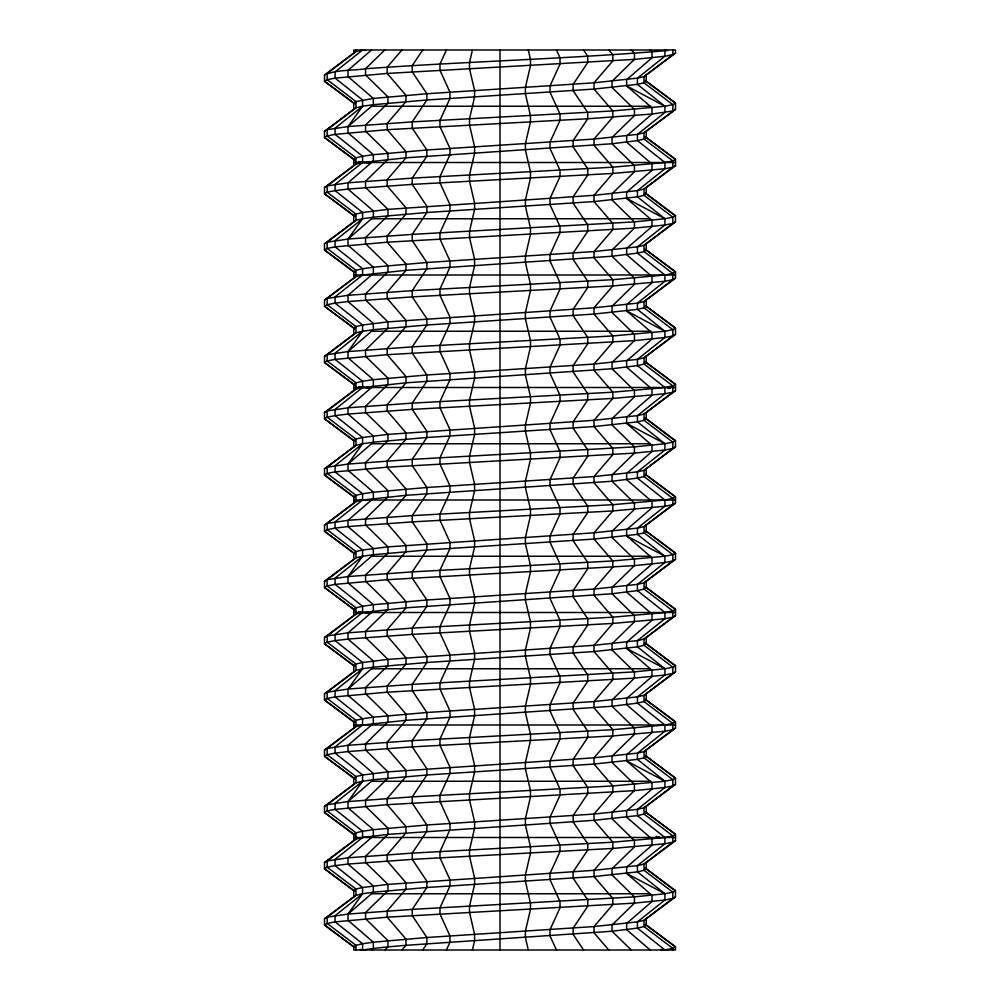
<?xml version="1.0" encoding="UTF-8"?>
<svg xmlns="http://www.w3.org/2000/svg" width="1000" height="1000" viewBox="0 0 1000 1000"><rect width="100%" height="100%" fill="white"/><g stroke="black" fill="none" stroke-linecap="round" stroke-linejoin="round"><path stroke-width="1.5" d="M472.425 50L469.525 62.5L469.525 68.75L474.6 90.625L474.6 96.875L469.525 118.75L469.525 125L474.6 146.875L474.6 153.125L469.525 175L469.525 181.25L474.6 203.125L474.6 209.375L469.525 231.25L469.525 237.5L474.6 259.375L474.6 265.625L469.525 287.5L469.525 293.75L474.6 315.625L474.6 321.875L469.525 343.75L469.525 350L474.6 371.875L474.6 378.125L469.525 400L469.525 406.25L474.6 428.125L474.6 434.375L469.525 456.25L469.525 462.5L474.6 484.375L474.6 490.625L469.525 512.5L469.525 518.75L474.6 540.625L474.6 546.875L469.525 568.75L469.525 575L474.6 596.875L474.6 603.125L469.525 625L469.525 631.25L474.6 653.125L474.6 659.375L469.525 681.25L469.525 687.5L474.6 709.375L474.6 715.625L469.525 737.5L469.525 743.75L474.6 765.625L474.6 771.875L469.525 793.75L469.525 800L474.6 821.875L474.6 828.125L469.525 850L469.525 856.25L474.6 878.125L474.6 884.375L469.525 906.25L469.525 912.5L474.6 934.375L474.6 940.625L472.425 950M446.413 50L439.975 64.062L439.975 70.312L449.975 92.188L449.975 98.438L439.975 120.312L439.975 126.562L449.975 148.438L449.975 154.688L439.975 176.562L439.975 182.812L449.975 204.688L449.975 210.938L439.975 232.812L439.975 239.062L449.975 260.938L449.975 267.188L439.975 289.062L439.975 295.312L449.975 317.188L449.975 323.438L439.975 345.312L439.975 351.562L449.975 373.438L449.975 379.688L439.975 401.562L439.975 407.812L449.975 429.688L449.975 435.938L439.975 457.812L439.975 464.062L449.975 485.938L449.975 492.188L439.975 514.062L439.975 520.312L449.975 542.188L449.975 548.438L439.975 570.312L439.975 576.562L449.975 598.438L449.975 604.688L439.975 626.562L439.975 632.812L449.975 654.688L449.975 660.938L439.975 682.812L439.975 689.062L449.975 710.938L449.975 717.188L439.975 739.062L439.975 745.312L449.975 767.188L449.975 773.438L439.975 795.312L439.975 801.562L449.975 823.438L449.975 829.688L439.975 851.562L439.975 857.812L449.975 879.688L449.975 885.938L439.975 907.812L439.975 914.062L449.975 935.938L449.975 942.188L446.413 950M422.7 50L412.25 65.625L412.25 71.875L426.875 93.75L426.875 100L412.25 121.875L412.25 128.125L426.875 150L426.875 156.25L412.25 178.125L412.25 184.375L426.875 206.25L426.875 212.5L412.25 234.375L412.25 240.625L426.875 262.5L426.875 268.75L412.25 290.625L412.25 296.875L426.875 318.75L426.875 325L412.25 346.875L412.25 353.125L426.875 375L426.875 381.25L412.25 403.125L412.25 409.375L426.875 431.25L426.875 437.5L412.25 459.375L412.25 465.625L426.875 487.5L426.875 493.75L412.25 515.625L412.25 521.875L426.875 543.75L426.875 550L412.25 571.875L412.25 578.125L426.875 600L426.875 606.25L412.25 628.125L412.25 634.375L426.875 656.25L426.875 662.5L412.25 684.375L412.25 690.625L426.875 712.5L426.875 718.75L412.25 740.625L412.25 746.875L426.875 768.75L426.875 775L412.25 796.875L412.25 803.125L426.875 825L426.875 831.25L412.25 853.125L412.25 859.375L426.875 881.25L426.875 887.5L412.25 909.375L412.25 915.625L426.875 937.5L426.875 943.75L422.7 950M646.25 131.25L644.025 132.812L637.425 134.375L594.012 139.062L426.875 150L373.35 154.688L348.013 132.812L348.013 126.562L362.575 106.25L362.575 100L335.087 78.125L327.163 79.688L324.5 81.25L353.75 103.125L353.75 109.375L324.5 131.25L324.5 137.5L353.75 159.375L353.75 165.625L324.5 187.5L324.5 193.75L353.75 215.625L353.75 221.875L324.5 243.75L324.5 250L353.75 271.875L353.75 278.125L324.5 300L324.5 306.25L353.75 328.125L353.75 334.375L324.5 356.25L324.5 362.5L353.75 384.375L353.75 390.625L324.5 412.5L324.5 418.75L353.75 440.625L353.75 446.875L324.5 468.75L324.5 475L353.75 496.875L353.75 503.125L324.5 525L324.5 531.25L353.75 553.125L353.75 559.375L324.5 581.25L324.5 587.5L353.75 609.375L353.75 615.625L324.5 637.5L324.5 643.75L353.75 665.625L353.75 671.875L324.5 693.75L324.5 700L353.75 721.875L353.75 728.125L324.5 750L324.5 756.25L353.75 778.125L353.75 784.375L324.5 806.25L324.5 812.5L353.75 834.375L353.75 840.625L324.5 862.5L324.5 868.75L353.75 890.625L353.75 896.875L324.5 918.75L324.5 925L353.75 946.875L353.75 950L675.5 950L675.5 946.875L646.25 925L646.25 918.75L675.5 896.875L675.5 890.625L646.25 868.75L646.25 862.5L675.5 840.625L675.5 834.375L646.25 812.5L646.25 806.25L675.5 784.375L675.5 778.125L646.25 756.25L646.25 750L675.5 728.125L675.5 721.875L646.25 700L646.25 693.75L675.5 671.875L675.5 665.625L646.25 643.75L646.25 637.5L675.5 615.625L675.5 609.375L646.25 587.5L646.25 581.25L675.5 559.375L675.5 553.125L646.25 531.25L646.25 525L675.5 503.125L675.5 496.875L646.25 475L646.25 468.75L675.5 446.875L675.5 440.625L646.25 418.75L646.25 412.5L675.5 390.625L675.5 384.375L646.25 362.5L646.25 356.25L675.5 334.375L675.5 328.125L646.25 306.25L646.25 300L675.5 278.125L675.5 271.875L646.25 250L646.25 243.75L675.5 221.875L675.5 215.625L646.25 193.75L646.25 187.5L675.5 165.625L675.5 159.375L646.25 137.5L646.25 131.25L675.5 109.375L675.5 103.125L646.25 81.25L646.25 75L675.5 53.125L675.5 50L353.75 50L353.75 53.125L324.5 75L324.5 81.25L354.775 103.775M646.25 243.75L644.025 245.312L637.425 246.875L594.012 251.562L426.875 262.5L373.35 267.188L348.013 245.312L348.013 239.062L362.575 218.75L362.575 212.5L335.087 190.625L327.163 192.188L324.5 193.75L354.775 216.275M646.25 356.25L644.025 357.812L637.425 359.375L594.012 364.062L426.875 375L373.35 379.688L348.013 357.812L348.013 351.562L362.575 331.25L362.575 325L335.087 303.125L327.163 304.688L324.5 306.25L354.775 328.775M646.25 468.75L644.025 470.312L637.425 471.875L594.012 476.562L426.875 487.5L373.35 492.188L348.013 470.312L348.013 464.062L362.575 443.75L362.575 437.5L335.087 415.625L327.163 417.188L324.5 418.75L354.775 441.275M646.25 581.25L644.025 582.812L637.425 584.375L594.012 589.062L426.875 600L373.35 604.688L348.013 582.812L348.013 576.562L362.575 556.25L362.575 550L335.087 528.125L327.163 529.688L324.5 531.25L354.775 553.775M646.25 693.75L644.025 695.312L637.425 696.875L594.012 701.562L426.875 712.5L373.35 717.188L348.013 695.312L348.013 689.062L362.575 668.75L362.575 662.5L335.087 640.625L327.163 642.188L324.5 643.75L354.775 666.275M646.25 806.25L644.025 807.812L637.425 809.375L594.012 814.062L426.875 825L373.35 829.688L348.013 807.812L348.013 801.562L362.575 781.25L362.575 775L335.087 753.125L327.163 754.688L324.5 756.25L354.775 778.775M646.25 918.75L644.025 920.312L637.425 921.875L594.012 926.562L426.875 937.5L373.35 942.188L348.013 920.312L348.013 914.062L362.575 893.75L362.575 887.5L335.087 865.625L327.163 867.188L324.5 868.75L354.775 891.275M401.962 50L387.188 67.188L387.188 73.438L405.988 95.312L405.988 101.562L387.188 123.438L387.188 129.688L405.988 151.562L405.988 157.812L387.188 179.688L387.188 185.938L405.988 207.812L405.988 214.062L387.188 235.938L387.188 242.188L405.988 264.062L405.988 270.312L387.188 292.188L387.188 298.438L405.988 320.312L405.988 326.562L387.188 348.438L387.188 354.688L405.988 376.562L405.988 382.812L387.188 404.688L387.188 410.938L405.988 432.812L405.988 439.062L387.188 460.938L387.188 467.188L405.988 489.062L405.988 495.312L387.188 517.188L387.188 523.438L405.988 545.312L405.988 551.562L387.188 573.438L387.188 579.688L405.988 601.562L405.988 607.812L387.188 629.688L387.188 635.938L405.988 657.812L405.988 664.062L387.188 685.938L387.188 692.188L405.988 714.062L405.988 720.312L387.188 742.188L387.188 748.438L405.988 770.312L405.988 776.562L387.188 798.438L387.188 804.688L405.988 826.562L405.988 832.812L387.188 854.688L387.188 860.938L405.988 882.812L405.988 889.062L387.188 910.938L387.188 917.188L405.988 939.062L405.988 945.312L401.962 950M384.762 50L365.562 68.75C352.038 70.9 337.137 69.338 324.5 75M384.762 950L387.962 946.875L405.988 945.312L612.038 931.25L637.425 928.125L644.025 926.562L646.25 925M371.538 50L348.013 70.312L348.013 76.562L373.35 98.438L426.875 93.75L594.012 82.812L637.425 78.125L644.025 76.562L646.25 75M324.5 131.25L327.163 129.688L348.013 126.562L373.35 104.688L426.875 100L594.012 89.062L637.425 84.375L644.025 82.812L646.25 81.25M324.5 243.75L327.163 242.188L348.013 239.062L373.35 217.188L426.875 212.5L594.012 201.562L637.425 196.875L644.025 195.312L646.25 193.75M324.5 356.25L327.163 354.688L348.013 351.562L373.35 329.688L426.875 325L594.012 314.062L637.425 309.375L644.025 307.812L646.25 306.25M324.5 468.75L327.163 467.188L348.013 464.062L373.35 442.188L426.875 437.5L594.012 426.562L637.425 421.875L644.025 420.312L646.25 418.75M324.5 581.25L327.163 579.688L348.013 576.562L373.35 554.688L426.875 550L594.012 539.062L637.425 534.375L644.025 532.812L646.25 531.25M324.5 693.75L327.163 692.188L348.013 689.062L373.35 667.188L426.875 662.5L594.012 651.562L637.425 646.875L644.025 645.312L646.25 643.75M324.5 806.25L327.163 804.688L348.013 801.562L373.35 779.688L426.875 775L594.012 764.062L637.425 759.375L644.025 757.812L646.25 756.25M324.5 918.75L327.163 917.188L348.013 914.062L373.35 892.188L426.875 887.5L594.012 876.562L637.425 871.875L644.025 870.312L646.25 868.75M371.538 950L373.35 948.438L387.962 946.875L387.962 940.625L365.562 918.75L365.562 912.5L387.962 890.625L387.962 884.375L365.562 862.5L365.562 856.25L387.962 834.375L594.012 820.312L637.425 815.625L644.025 814.062L646.25 812.5M365.65 50.45L362.575 50L335.087 71.875L335.087 78.125L387.188 73.438L634.438 59.375L664.912 56.25L672.837 54.688L675.5 53.125M353.75 103.125L355.975 101.562L373.35 98.438L373.35 104.688L362.575 106.25L335.087 128.125L335.087 134.375L362.575 156.25L373.35 154.688L373.35 160.938L348.013 182.812L327.163 185.938L324.5 187.5M646.25 137.5L644.025 139.062L637.425 140.625L612.038 143.75L405.988 157.812L362.575 162.5L335.087 184.375L335.087 190.625L348.013 189.062L373.35 210.938L373.35 217.188L362.575 218.75L335.087 240.625L335.087 246.875L362.575 268.75L373.35 267.188L373.35 273.438L348.013 295.312L327.163 298.438L324.5 300M646.25 250L644.025 251.562L637.425 253.125L612.038 256.25L405.988 270.312L362.575 275L335.087 296.875L335.087 303.125L348.013 301.562L373.35 323.438L373.35 329.688L362.575 331.25L335.087 353.125L335.087 359.375L362.575 381.25L373.35 379.688L373.35 385.938L348.013 407.812L327.163 410.938L324.5 412.5M646.25 362.5L644.025 364.062L637.425 365.625L612.038 368.75L405.988 382.812L362.575 387.5L335.087 409.375L335.087 415.625L348.013 414.062L373.35 435.938L373.35 442.188L362.575 443.75L335.087 465.625L335.087 471.875L362.575 493.75L373.35 492.188L373.35 498.438L348.013 520.312L327.163 523.438L324.5 525M646.25 475L644.025 476.562L637.425 478.125L612.038 481.25L405.988 495.312L362.575 500L335.087 521.875L335.087 528.125L348.013 526.562L373.35 548.438L373.35 554.688L362.575 556.25L335.087 578.125L335.087 584.375L362.575 606.25L373.35 604.688L373.35 610.938L348.013 632.812L327.163 635.938L324.5 637.5M646.25 587.5L644.025 589.062L637.425 590.625L612.038 593.75L405.988 607.812L362.575 612.5L335.087 634.375L335.087 640.625L348.013 639.062L373.35 660.938L373.35 667.188L362.575 668.75L335.087 690.625L335.087 696.875L362.575 718.75L373.35 717.188L373.35 723.438L348.013 745.312L327.163 748.438L324.5 750M646.25 700L644.025 701.562L637.425 703.125L612.038 706.25L405.988 720.312L362.575 725L335.087 746.875L335.087 753.125L348.013 751.562L373.35 773.438L373.35 779.688L362.575 781.25L335.087 803.125L335.087 809.375L362.575 831.25L373.35 829.688L373.35 835.938L348.013 857.812L327.163 860.938L324.5 862.5M667.55 50.525C567.288 58.987 466.1 61.45 365.562 68.75L365.562 75L387.962 96.875L387.962 103.125L365.562 125L365.562 131.25L387.962 153.125L387.962 159.375L365.562 181.25L365.562 187.5L387.962 209.375L387.962 215.625L365.562 237.5L365.562 243.75L387.962 265.625L387.962 271.875L365.562 293.75L365.562 300L387.962 321.875L387.962 328.125L365.562 350L365.562 356.25L387.962 378.125L387.962 384.375L365.562 406.25L365.562 412.5L387.962 434.375L387.962 440.625L365.562 462.5L365.562 468.75L387.962 490.625L387.962 496.875L365.562 518.75L365.562 525L387.962 546.875L387.962 553.125L365.562 575L365.562 581.25L387.962 603.125L387.962 609.375L365.562 631.25L365.562 637.5L387.962 659.375L387.962 665.625L365.562 687.5L365.562 693.75L387.962 715.625L387.962 721.875L365.562 743.75L365.562 750L387.962 771.875L387.962 778.125L365.562 800L365.562 806.25L387.962 828.125L387.962 834.375L362.575 837.5L335.087 859.375L335.087 865.625L348.013 864.062L373.35 885.938L373.35 892.188L362.575 893.75L335.087 915.625L335.087 921.875L362.575 943.75L373.35 942.188L373.35 948.438L362.575 950L359.925 949.375M353.75 53.125L355.975 51.562L362.575 50M353.75 109.375L355.975 107.812L362.575 106.25M353.75 159.375L355.975 157.812L362.575 156.25L362.575 162.5L355.975 164.062L353.75 165.625M353.75 215.625L355.975 214.062L362.575 212.5L387.962 209.375L594.012 195.312L637.425 190.625L644.025 189.062L646.25 187.5M353.75 221.875L355.975 220.312L362.575 218.75M353.75 271.875L355.975 270.312L362.575 268.75L362.575 275L355.975 276.562L353.75 278.125M353.75 328.125L355.975 326.562L362.575 325L387.962 321.875L594.012 307.812L637.425 303.125L644.025 301.562L646.25 300M353.75 334.375L355.975 332.812L362.575 331.25M353.75 384.375L355.975 382.812L362.575 381.25L362.575 387.5L355.975 389.062L353.75 390.625M353.75 440.625L355.975 439.062L362.575 437.5L387.962 434.375L594.012 420.312L637.425 415.625L644.025 414.062L646.25 412.5M353.75 446.875L355.975 445.312L362.575 443.75M353.75 496.875L355.975 495.312L362.575 493.75L362.575 500L355.975 501.562L353.75 503.125M353.75 553.125L355.975 551.562L362.575 550L387.962 546.875L594.012 532.812L637.425 528.125L644.025 526.562L646.25 525M353.75 559.375L355.975 557.812L362.575 556.25M353.75 609.375L355.975 607.812L362.575 606.25L362.575 612.5L355.975 614.062L353.75 615.625M353.75 665.625L355.975 664.062L362.575 662.5L387.962 659.375L594.012 645.312L637.425 640.625L644.025 639.062L646.25 637.5M353.75 671.875L355.975 670.312L362.575 668.75M353.75 721.875L355.975 720.312L362.575 718.75L362.575 725L355.975 726.562L353.75 728.125M353.75 778.125L355.975 776.562L362.575 775L387.962 771.875L594.012 757.812L637.425 753.125L644.025 751.562L646.25 750M353.75 784.375L355.975 782.812L362.575 781.25M353.75 834.375L355.975 832.812L362.575 831.25L362.575 837.5L355.975 839.062L353.75 840.625M353.75 890.625L355.975 889.062L362.575 887.5L387.962 884.375L594.012 870.312L637.425 865.625L644.025 864.062L646.25 862.5M353.75 896.875L355.975 895.312L362.575 893.75M353.75 946.875L355.975 945.312L362.575 943.75L362.575 950M675.5 109.375L644.025 132.812L644.025 139.062L672.837 160.938L672.837 167.188L644.025 189.062L644.025 195.312L672.837 217.188L672.837 223.438L644.025 245.312L644.025 251.562L672.837 273.438L672.837 279.688L644.025 301.562L644.025 307.812L672.837 329.688L672.837 335.938L644.025 357.812L644.025 364.062L672.837 385.938L672.837 392.188L644.025 414.062L644.025 420.312L672.837 442.188L672.837 448.438L644.025 470.312L644.025 476.562L672.837 498.438L672.837 504.688L644.025 526.562L644.025 532.812L672.837 554.688L672.837 560.938L644.025 582.812L644.025 589.062L672.837 610.938L672.837 617.188L644.025 639.062L644.025 645.312L672.837 667.188L672.837 673.438L644.025 695.312L644.025 701.562L672.837 723.438L672.837 729.688L644.025 751.562L644.025 757.812L672.837 779.688L672.837 785.938L644.025 807.812L644.025 814.062L672.837 835.938L672.837 842.188L644.025 864.062L644.025 870.312L672.837 892.188L672.837 898.438L644.025 920.312L644.025 926.562L672.837 948.438L672.837 950M675.5 165.625L672.837 167.188L664.912 168.75L612.812 173.438L412.25 184.375L348.013 189.062L348.013 182.812L412.25 178.125L612.812 167.188L664.912 162.5L672.837 160.938L675.5 159.375L645.225 136.85M675.5 221.875L672.837 223.438L664.912 225L634.438 228.125L387.188 242.188L335.087 246.875L327.163 248.438L324.5 250L354.775 272.525M675.5 278.125L672.837 279.688L664.912 281.25L612.812 285.938L412.25 296.875L348.013 301.562L348.013 295.312L412.25 290.625L612.812 279.688L664.912 275L672.837 273.438L675.5 271.875L645.225 249.35M675.5 334.375L672.837 335.938L664.912 337.5L634.438 340.625L387.188 354.688L335.087 359.375L327.163 360.938L324.5 362.5L354.775 385.025M675.5 390.625L672.837 392.188L664.912 393.75L612.812 398.438L412.25 409.375L348.013 414.062L348.013 407.812L412.25 403.125L612.812 392.188L664.912 387.5L672.837 385.938L675.5 384.375L645.225 361.85M675.5 446.875L672.837 448.438L664.912 450L634.438 453.125L387.188 467.188L335.087 471.875L327.163 473.438L324.5 475L354.775 497.525M675.5 503.125L672.837 504.688L664.912 506.25L612.812 510.938L412.25 521.875L348.013 526.562L348.013 520.312L412.25 515.625L612.812 504.688L664.912 500L672.837 498.438L675.5 496.875L645.225 474.35M675.5 559.375L672.837 560.938L664.912 562.5L634.438 565.625L387.188 579.688L335.087 584.375L327.163 585.938L324.5 587.5L354.775 610.025M675.5 615.625L672.837 617.188L664.912 618.75L612.812 623.438L412.25 634.375L348.013 639.062L348.013 632.812L412.25 628.125L612.812 617.188L664.912 612.5L672.837 610.938L675.5 609.375L645.225 586.85M675.5 671.875L672.837 673.438L664.912 675L634.438 678.125L387.188 692.188L335.087 696.875L327.163 698.438L324.5 700L354.775 722.525M675.5 728.125L672.837 729.688L664.912 731.25L612.812 735.938L412.25 746.875L348.013 751.562L348.013 745.312L412.25 740.625L612.812 729.688L664.912 725L672.837 723.438L675.5 721.875L645.225 699.35M675.5 784.375L672.837 785.938L664.912 787.5L634.438 790.625L387.188 804.688L335.087 809.375L327.163 810.938L324.5 812.5L354.775 835.025M675.5 840.625L672.837 842.188L664.912 843.75L612.812 848.438L412.25 859.375L348.013 864.062L348.013 857.812L412.25 853.125L612.812 842.188L664.912 837.5L672.837 835.938L675.5 834.375L645.225 811.85M675.5 896.875L672.837 898.438L664.912 900L634.438 903.125L387.188 917.188L335.087 921.875L327.163 923.438L324.5 925L354.775 947.525M348.013 126.562L412.25 121.875L612.812 110.938L664.912 106.25L672.837 104.688L675.5 103.125L645.225 80.6M348.013 239.062L412.25 234.375L634.438 221.875L664.912 218.75L672.837 217.188L675.5 215.625L672.837 214.062M348.013 351.562L412.25 346.875L612.812 335.938L664.912 331.25L672.837 329.688L675.5 328.125L645.225 305.6M348.013 464.062L412.25 459.375L634.438 446.875L664.912 443.75L672.837 442.188L675.5 440.625L672.837 439.062M348.013 576.562L412.25 571.875L612.812 560.938L664.912 556.25L672.837 554.688L675.5 553.125L645.225 530.6M348.013 689.062L412.25 684.375L634.438 671.875L664.912 668.75L672.837 667.188L675.5 665.625L672.837 664.062M348.013 801.562L412.25 796.875L612.812 785.938L664.912 781.25L672.837 779.688L675.5 778.125L645.225 755.6M348.013 914.062L412.25 909.375L634.438 896.875L664.912 893.75L672.837 892.188L675.5 890.625L672.837 889.062M660.612 949.475L664.912 950L672.837 948.438L675.5 946.875L645.225 924.35M371.538 106.25L650.175 106.25M353.75 162.5L675.5 162.5M371.538 218.75L650.175 218.75M353.75 275L675.5 275M371.538 331.25L650.175 331.25M353.75 387.5L675.5 387.5M371.538 443.75L650.175 443.75M353.75 500L675.5 500M371.538 556.25L650.175 556.25M353.75 612.5L675.5 612.5M371.538 668.75L650.175 668.75M353.75 725L675.5 725M371.538 781.25L650.175 781.25M353.75 837.5L675.5 837.5M371.538 893.75L650.175 893.75M656.3 836.462L659.175 836.8M368.725 163.388L358.612 161.562M368.725 388.387L358.612 386.562M364.113 612.725L368.725 613.387M667.55 388.025L670.2 388.537M358.612 611.562L361.25 612.188M650.175 50L651.988 51.562L651.988 57.812L626.65 79.688L626.65 85.938L664.912 106.25L664.912 112.5L637.425 134.375L637.425 140.625L664.912 162.5L664.912 168.75L637.425 190.625L637.425 196.875L664.912 218.75L664.912 225L637.425 246.875L637.425 253.125L664.912 275L664.912 281.25L637.425 303.125L637.425 309.375L664.912 331.25L664.912 337.5L637.425 359.375L637.425 365.625L664.912 387.5L664.912 393.75L637.425 415.625L637.425 421.875L664.912 443.75L664.912 450L637.425 471.875L637.425 478.125L664.912 500L664.912 506.25L637.425 528.125L637.425 534.375L664.912 556.25L664.912 562.5L637.425 584.375L637.425 590.625L664.912 612.5L664.912 618.75L637.425 640.625L637.425 646.875L664.912 668.75L664.912 675L637.425 696.875L637.425 703.125L664.912 725L664.912 731.25L637.425 753.125L637.425 759.375L664.912 781.25L664.912 787.5L637.425 809.375L637.425 815.625L664.912 837.5L664.912 843.75L637.425 865.625L637.425 871.875L664.912 893.75L664.912 900L637.425 921.875L637.425 928.125L664.912 950M672.837 50L672.837 54.688L644.025 76.562L644.025 82.812L672.837 104.688L672.837 110.938L651.988 114.062L626.65 135.938L626.65 142.188L651.988 164.062L651.988 170.312L626.65 192.188L626.65 198.438L664.912 218.75M626.65 198.438L651.988 220.312L651.988 226.562L626.65 248.438L626.65 254.688L651.988 276.562L651.988 282.812L626.65 304.688L626.65 310.938L664.912 331.25M626.65 310.938L651.988 332.812L651.988 339.062L626.65 360.938L626.65 367.188L651.988 389.062L651.988 395.312L626.65 417.188L626.65 423.438L664.912 443.75M626.65 423.438L651.988 445.312L651.988 451.562L626.65 473.438L626.65 479.688L651.988 501.562L651.988 507.812L626.65 529.688L626.65 535.938L664.912 556.25M626.65 535.938L651.988 557.812L651.988 564.062L626.65 585.938L626.65 592.188L651.988 614.062L651.988 620.312L626.65 642.188L626.65 648.438L664.912 668.75M626.65 648.438L651.988 670.312L651.988 676.562L626.65 698.438L626.65 704.688L651.988 726.562L651.988 732.812L626.65 754.688L626.65 760.938L664.912 781.25M626.65 760.938L651.988 782.812L651.988 789.062L626.65 810.938L626.65 817.188L651.988 839.062L651.988 845.312L626.65 867.188L626.65 873.438L664.912 893.75M645.225 193.1L671.637 213.15M354.775 160.025L324.5 137.5L327.163 135.938L335.087 134.375L387.188 129.688L587.75 118.75L651.988 114.062L651.988 107.812L626.65 85.938M645.225 418.1L671.637 438.15M645.225 643.1L671.637 663.15M645.225 868.1L671.637 888.15M664.912 106.25L637.425 84.375L637.425 78.125L664.912 56.25L664.912 50M626.65 873.438L651.988 895.312L651.988 901.562L626.65 923.438L626.65 929.688L650.175 950M631.237 50L634.438 53.125L634.438 59.375L612.038 81.25L612.038 87.5L634.438 109.375L634.438 115.625L612.038 137.5L612.038 143.75L634.438 165.625L634.438 171.875L612.038 193.75L612.038 200L634.438 221.875L634.438 228.125L612.038 250L612.038 256.25L634.438 278.125L634.438 284.375L612.038 306.25L612.038 312.5L634.438 334.375L634.438 340.625L612.038 362.5L612.038 368.75L634.438 390.625L634.438 396.875L612.038 418.75L612.038 425L634.438 446.875L634.438 453.125L612.038 475L612.038 481.25L634.438 503.125L634.438 509.375L612.038 531.25L612.038 537.5L634.438 559.375L634.438 565.625L612.038 587.5L612.038 593.75L634.438 615.625L634.438 621.875L612.038 643.75L612.038 650L634.438 671.875L634.438 678.125L612.038 700L612.038 706.25L634.438 728.125L634.438 734.375L612.038 756.25L612.038 762.5L634.438 784.375L634.438 790.625L612.038 812.5L612.038 818.75L634.438 840.625L634.438 846.875L612.038 868.75L612.038 875L634.438 896.875L634.438 903.125L612.038 925L612.038 931.25L631.237 950M608.775 50L612.812 54.688L612.812 60.938L594.012 82.812L594.012 89.062L612.812 110.938L612.812 117.188L594.012 139.062L594.012 145.312L612.812 167.188L612.812 173.438L594.012 195.312L594.012 201.562L612.812 223.438L612.812 229.688L594.012 251.562L594.012 257.812L612.812 279.688L612.812 285.938L594.012 307.812L594.012 314.062L612.812 335.938L612.812 342.188L594.012 364.062L594.012 370.312L612.812 392.188L612.812 398.438L594.012 420.312L594.012 426.562L612.812 448.438L612.812 454.688L594.012 476.562L594.012 482.812L612.812 504.688L612.812 510.938L594.012 532.812L594.012 539.062L612.812 560.938L612.812 567.188L594.012 589.062L594.012 595.312L612.812 617.188L612.812 623.438L594.012 645.312L594.012 651.562L612.812 673.438L612.812 679.688L594.012 701.562L594.012 707.812L612.812 729.688L612.812 735.938L594.012 757.812L594.012 764.062L612.812 785.938L612.812 792.188L594.012 814.062L594.012 820.312L612.812 842.188L612.812 848.438L594.012 870.312L594.012 876.562L612.812 898.438L612.812 904.688L594.012 926.562L594.012 932.812L608.775 950M583.575 50L587.75 56.25L587.75 62.5L573.125 84.375L573.125 90.625L587.75 112.5L587.75 118.75L573.125 140.625L573.125 146.875L587.75 168.75L587.75 175L573.125 196.875L573.125 203.125L587.75 225L587.75 231.25L573.125 253.125L573.125 259.375L587.75 281.25L587.75 287.5L573.125 309.375L573.125 315.625L587.75 337.5L587.75 343.75L573.125 365.625L573.125 371.875L587.75 393.75L587.75 400L573.125 421.875L573.125 428.125L587.75 450L587.75 456.25L573.125 478.125L573.125 484.375L587.75 506.25L587.75 512.5L573.125 534.375L573.125 540.625L587.75 562.5L587.75 568.75L573.125 590.625L573.125 596.875L587.75 618.75L587.75 625L573.125 646.875L573.125 653.125L587.75 675L587.75 681.25L573.125 703.125L573.125 709.375L587.75 731.25L587.75 737.5L573.125 759.375L573.125 765.625L587.75 787.5L587.75 793.75L573.125 815.625L573.125 821.875L587.75 843.75L587.75 850L573.125 871.875L573.125 878.125L587.75 900L587.75 906.25L573.125 928.125L573.125 934.375L583.575 950M556.45 50L560.025 57.812L560.025 64.062L550.025 85.938L550.025 92.188L560.025 114.062L560.025 120.312L550.025 142.188L550.025 148.438L560.025 170.312L560.025 176.562L550.025 198.438L550.025 204.688L560.025 226.562L560.025 232.812L550.025 254.688L550.025 260.938L560.025 282.812L560.025 289.062L550.025 310.938L550.025 317.188L560.025 339.062L560.025 345.312L550.025 367.188L550.025 373.438L560.025 395.312L560.025 401.562L550.025 423.438L550.025 429.688L560.025 451.562L560.025 457.812L550.025 479.688L550.025 485.938L560.025 507.812L560.025 514.062L550.025 535.938L550.025 542.188L560.025 564.062L560.025 570.312L550.025 592.188L550.025 598.438L560.025 620.312L560.025 626.562L550.025 648.438L550.025 654.688L560.025 676.562L560.025 682.812L550.025 704.688L550.025 710.938L560.025 732.812L560.025 739.062L550.025 760.938L550.025 767.188L560.025 789.062L560.025 795.312L550.025 817.188L550.025 823.438L560.025 845.312L560.025 851.562L550.025 873.438L550.025 879.688L560.025 901.562L560.025 907.812L550.025 929.688L550.025 935.938L556.45 950M528.3 50L530.475 59.375L530.475 65.625L525.4 87.5L525.4 93.75L530.475 115.625L530.475 121.875L525.4 143.75L525.4 150L530.475 171.875L530.475 178.125L525.4 200L525.4 206.25L530.475 228.125L530.475 234.375L525.4 256.25L525.4 262.5L530.475 284.375L530.475 290.625L525.4 312.5L525.4 318.75L530.475 340.625L530.475 346.875L525.4 368.75L525.4 375L530.475 396.875L530.475 403.125L525.4 425L525.4 431.25L530.475 453.125L530.475 459.375L525.4 481.25L525.4 487.5L530.475 509.375L530.475 515.625L525.4 537.5L525.4 543.75L530.475 565.625L530.475 571.875L525.4 593.75L525.4 600L530.475 621.875L530.475 628.125L525.4 650L525.4 656.25L530.475 678.125L530.475 684.375L525.4 706.25L525.4 712.5L530.475 734.375L530.475 740.625L525.4 762.5L525.4 768.75L530.475 790.625L530.475 796.875L525.4 818.75L525.4 825L530.475 846.875L530.475 853.125L525.4 875L525.4 881.25L530.475 903.125L530.475 909.375L525.4 931.25L525.4 937.5L528.3 950M500 50L500 950M355.975 50L355.975 51.562L327.163 73.438L327.163 79.688L355.975 101.562L355.975 107.812L327.163 129.688L327.163 135.938L355.975 157.812L355.975 164.062L327.163 185.938L327.163 192.188L355.975 214.062L355.975 220.312L327.163 242.188L327.163 248.438L355.975 270.312L355.975 276.562L327.163 298.438L327.163 304.688L355.975 326.562L355.975 332.812L327.163 354.688L327.163 360.938L355.975 382.812L355.975 389.062L327.163 410.938L327.163 417.188L355.975 439.062L355.975 445.312L327.163 467.188L327.163 473.438L355.975 495.312L355.975 501.562L327.163 523.438L327.163 529.688L355.975 551.562L355.975 557.812L327.163 579.688L327.163 585.938L355.975 607.812L355.975 614.062L327.163 635.938L327.163 642.188L355.975 664.062L355.975 670.312L327.163 692.188L327.163 698.438L355.975 720.312L355.975 726.562L327.163 748.438L327.163 754.688L355.975 776.562L355.975 782.812L327.163 804.688L327.163 810.938L355.975 832.812L355.975 839.062L327.163 860.938L327.163 867.188L355.975 889.062L355.975 895.312L327.163 917.188L327.163 923.438L355.975 945.312L355.975 950"/></g></svg>
